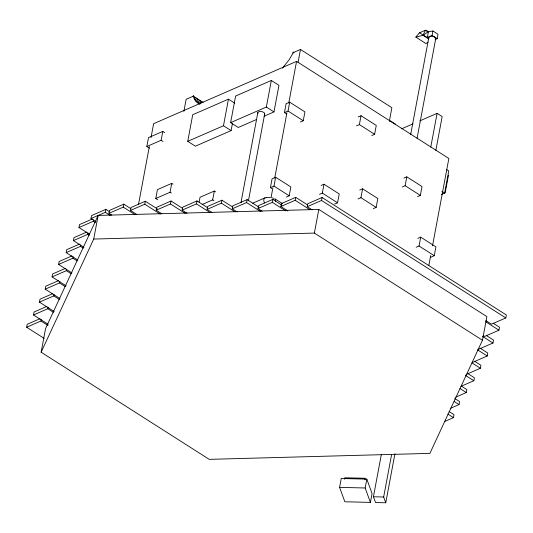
<?xml version="1.0" encoding="UTF-8"?>
<svg xmlns="http://www.w3.org/2000/svg" width="533" height="533" viewBox="0 0 533 533"><rect width="100%" height="100%" fill="white"/><g stroke="black" fill="none" stroke-linecap="round" stroke-linejoin="round"><path stroke-width="0.8" d="M293.936 52.314C293.763 51.461 292.077 53.02 293.077 53.073M44.166 338.402L26.65 327.235L27.203 324.277L40.002 318.701M48.203 324.344L33.499 314.97L34.052 312.012L46.851 306.435M54.186 311.525L39.475 302.144L40.028 299.186L52.827 293.61M59.949 298.56L45.212 289.166L45.765 286.214L58.563 280.631M26.65 327.235L40.954 320.999L41.228 319.52M66.099 285.848L52.061 276.9L52.614 273.949L65.412 268.365M33.499 314.97L47.803 308.734L48.077 307.255M41.141 352.2L45.565 328.568L98.139 215.425L318.801 209.442L486.882 316.602L482.465 340.234L429.884 453.376L209.222 459.359L41.141 352.2L93.721 239.057L98.139 215.425M71.902 272.916L58.59 264.428L59.143 261.476L71.942 255.9M39.475 302.144L53.78 295.908L54.053 294.429M45.212 289.166L59.516 282.93L59.796 281.457M77.372 259.771L66.159 252.615L66.712 249.664L79.504 244.087M52.061 276.9L66.365 270.664L66.638 269.185M83.921 247.312L73.401 240.603L73.954 237.651L86.752 232.068M58.59 264.428L72.894 258.192L73.174 256.719M89.497 234.234L78.977 227.524L79.53 224.573L92.329 218.996M66.159 252.615L80.456 246.379L80.736 244.907M73.401 240.603L87.705 234.367L87.978 232.888M95.9 221.681L90.983 218.543L91.536 215.592L105.84 209.356L109.352 211.594M78.977 227.524L93.282 221.288L93.561 219.816M90.983 218.543L105.287 212.314L105.84 209.356M111.75 215.145L108.945 213.353L109.498 210.402L123.803 204.166L130.818 208.636M108.945 213.353L123.25 207.117L123.803 204.166M136.788 214.466L130.472 210.442L131.025 207.49L145.329 201.254L157.255 208.856M149.373 148.127L146.835 146.515L148.494 137.647L162.785 131.418L164.69 132.63M138.5 204.499L149.34 146.542M151.026 137.561L153.617 123.689L296.561 61.368L448.859 158.461L432.516 245.8M130.472 210.442L144.776 204.206L145.329 201.254M146.835 146.515L161.126 140.279L162.785 131.418M157.675 199.702L155.776 198.489L157.435 189.621L171.726 183.392L172.998 184.205M161.805 213.786L156.196 210.209L156.749 207.257L171.053 201.021L182.273 208.17M183.878 111.397L186.137 99.311L193.286 96.2L195.298 100.677L199.042 103.815M155.776 198.489L170.067 192.253L171.726 183.392M156.196 210.209L170.5 203.972L171.053 201.021M232.448 123.356L231.095 130.605L195.358 146.189L187.743 141.332L192.719 114.742L228.45 99.165L234.68 103.136M187.07 213.26L182.166 210.129L182.719 207.177L197.017 200.941L207.53 207.637M182.166 210.129L196.464 203.892L197.017 200.941M199.142 202.094L200.048 197.257L214.339 191.027L215.612 191.833M212.007 212.527L207.097 209.396L207.65 206.438L221.955 200.201L232.481 206.917M187.743 141.332L223.48 125.755L228.45 99.165M202.147 204.479L212.68 199.888L214.339 191.027M256.486 119.532L238.238 127.487L230.622 122.637L235.599 96.047L271.337 80.47L278.952 85.327L273.975 111.91L264.088 116.221M207.097 209.396L221.402 203.16L221.955 200.201M237.178 211.941L232.268 208.809L232.821 205.851L247.125 199.615L259.051 207.224M240.949 202.773L257.845 112.496M232.268 208.809L246.572 202.573L247.125 199.615M248.431 200.788L264.714 113.789M230.622 122.637L266.36 107.053L271.337 80.47M262.203 211.255L257.999 208.576L258.552 205.625L272.856 199.389L281.957 205.192M271.797 188.542L270.411 187.656L272.07 178.795L275.641 177.236L290.871 186.95L289.212 195.811L286.354 197.057M286.534 113.929L284.455 112.603L286.114 103.742L289.692 102.183L304.923 111.897L303.264 120.758L300.399 122.004M271.05 197.683L272.883 187.889M274.715 178.095L286.934 112.789M288.773 102.996L296.561 61.368M270.411 187.656L273.989 186.097L275.641 177.236M284.455 112.603L288.033 111.051L289.692 102.183M298.074 62.348L300.492 49.456L391.868 107.713L389.303 121.411M257.999 208.576L272.303 202.34L272.856 199.389M287.873 210.988L280.871 206.524L281.424 203.573L295.722 197.337L307.628 204.925M280.871 206.524L295.169 200.288L295.722 197.337M312.131 209.822L307.228 206.697L307.781 203.739L322.085 197.503L506.35 314.983L505.797 317.935L491.493 324.171L485.889 320.599M482.465 340.234L314.383 233.074L318.801 209.442M319.467 194.332L322.325 193.086L323.984 184.225L339.215 193.932L337.556 202.8L334.697 204.046M307.228 206.697L321.532 200.461L322.085 197.503M356.524 125.835L359.382 124.589L361.041 115.728L376.271 125.435L374.612 134.296L371.754 135.549M358.076 198.922L360.934 197.676L362.593 188.815L377.824 198.523L376.165 207.39L373.307 208.636M339.588 487.355L341.247 478.494L366.817 479.127L372.074 493.531L370.415 502.399L344.844 501.766L339.588 487.355L365.158 487.988L370.415 502.399M344.465 479.26L344.744 477.781L365.205 478.288L364.925 479.767M410.663 134.576L428.878 37.23M415.833 37.11L419.478 32.819L427.346 37.53L432.11 35.451L432.943 31.021L428.452 31.62L423.055 35.325L415.833 37.11L425.987 43.586L427.992 42.127M402.275 186.95L405.133 185.704L406.792 176.843L422.023 186.55L420.364 195.418L417.506 196.664M417.072 138.32L435.747 38.516M435.148 39.582L437.187 38.689L438.019 34.259L432.943 31.021M365.158 487.988L366.817 479.127M430.757 147.188L437.087 113.349L442.163 116.587L435.834 150.419M416.18 247.252L419.038 246.006L420.697 237.145L435.927 246.852L434.268 255.72L430.691 257.272M394.926 453.796L385.765 502.772L375.532 502.526L373.433 496.763L381.375 454.316M385.765 502.772L383.66 497.009L391.602 454.569M428.845 265.394L430.677 255.593M448.48 175.15L445.162 192.879L441.397 194.518M444.435 421.583L453.47 417.639L454.023 414.687L449.112 411.556M450.765 408.178L459.046 404.567L459.599 401.609L454.689 398.477M455.755 397.145L466.288 392.548L466.841 389.596L461.238 386.019M461.058 386.318L473.857 380.735L474.41 377.784L467.401 373.32M466.082 374.506L480.386 368.27L480.939 365.312L474.623 361.287M472.931 362.233L487.235 355.997L487.788 353.046L480.066 348.129M478.667 349.262L492.972 343.025L493.525 340.074L486.522 335.603M483.244 335.543L484.644 336.436L498.948 330.2L499.501 327.249L493.198 323.231M192.686 96.453L193.765 95.7L193.392 96.533L203.16 102.756M282.343 68.197L289.146 59.756L293.343 52.574L300.492 49.456M419.478 32.819L425.434 30.228L428.452 31.62L427.346 37.53L428.619 38.336M358.183 116.974L361.041 115.728M401.729 128.766L413.015 123.843M419.784 120.891L437.087 113.349M252.709 203.206L264.914 197.883M321.126 185.471L323.984 184.225M359.735 190.061L362.593 188.815M403.934 178.089L406.792 176.843M417.839 238.391L420.697 237.145M266.247 197.596L270.204 197.503M93.721 239.057L314.383 233.074M373.433 496.763L383.66 497.009M271.87 197.79L273.476 198.249M427.972 31.84L425.434 30.228L423.055 35.325L428.599 38.856M432.11 35.451L437.187 38.689M390.076 120.764L395.659 124.329M446.701 169.621L448.773 170.946L444.629 193.099L441.857 191.334M359.382 124.589L374.612 134.296M288.033 111.051L303.264 120.758M405.133 185.704L420.364 195.418M266.36 107.053L273.975 111.91M360.934 197.676L376.165 207.39M193.979 96.64L202.353 101.976M194.065 98.592L201.041 103.036M195.298 100.677L200.181 103.788M196.963 102.423L199.755 104.202M419.038 246.006L434.268 255.72M223.48 125.755L231.095 130.605M322.325 193.086L337.556 202.8M321.532 200.461L505.797 317.935M273.989 186.097L289.212 195.811M295.169 200.288L309.88 209.662M485.643 321.719L498.948 330.2M275.388 199.122L282.41 203.593M272.303 202.34L285.608 210.828M482.465 336.323L492.972 343.025M161.126 140.279L163.031 141.492M246.572 202.573L260.604 211.521M477.408 349.741L487.235 355.997M221.402 203.16L234.733 211.661M471.965 362.9L480.386 368.27M212.68 199.888L213.953 200.694M196.464 203.892L209.775 212.381M465.449 375.379L473.857 380.735M170.067 192.253L171.34 193.066M170.5 203.972L185.224 213.36M459.986 388.53L466.288 392.548M144.776 204.206L160.206 214.046M454.136 401.436L459.046 404.567M123.25 207.117L135.169 214.719M447.86 414.068L453.47 417.639M105.287 212.314L110.204 215.445M93.282 221.288L95.387 222.634M87.705 234.367L89.104 235.26M80.456 246.379L83.261 248.171M72.894 258.192L77.098 260.877M66.365 270.664L71.275 273.795M59.516 282.93L65.133 286.507M53.78 295.908L59.383 299.479M47.803 308.734L53.407 312.305M40.954 320.999L47.957 325.463M428.938 38.196A3.524 1.839 10.6 0 1 432.616 36.297A3.524 1.839 10.6 0 1 435.334 39.402M257.899 113.469A3.524 1.839 10.6 0 1 261.576 111.57A3.524 1.839 10.6 0 1 264.301 114.675M274.069 199.109A3.538 1.566 -61.8 0 1 275.394 201.661M264.515 202.893A3.538 2.172 72.1 0 1 263.955 199.095A3.538 2.172 72.1 0 1 266.074 197.89"/></g></svg>
